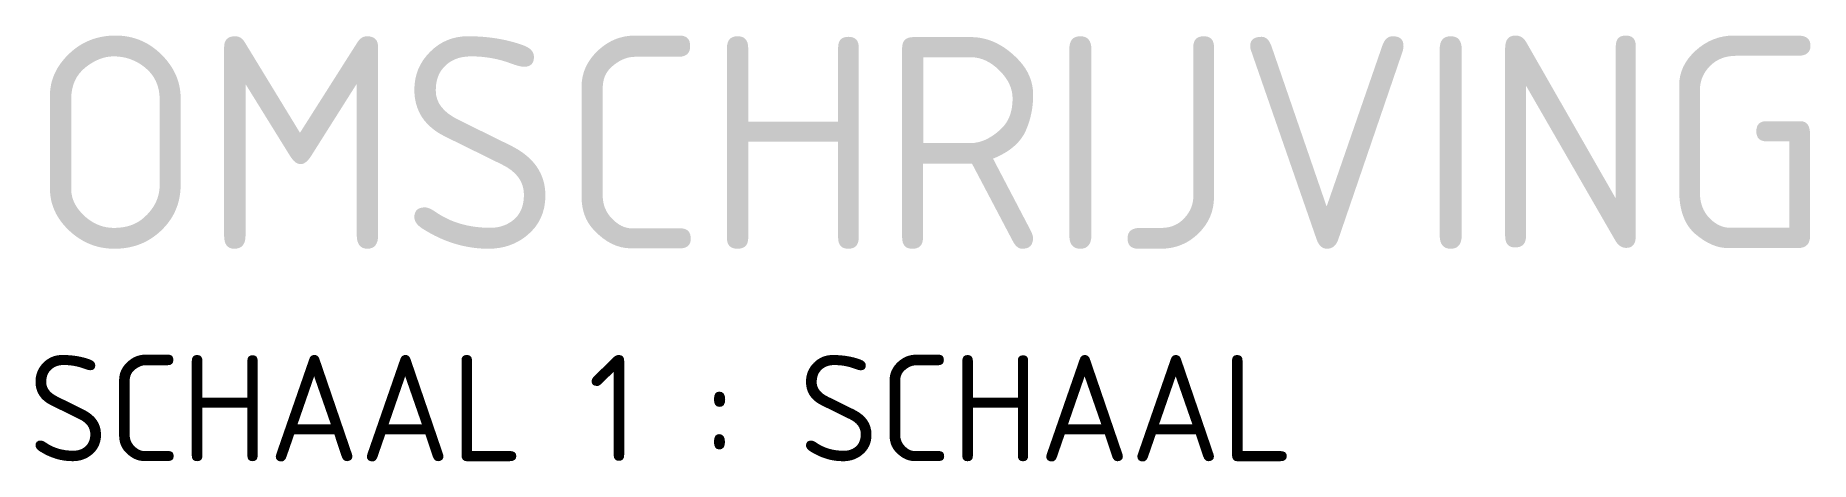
# Model space of a CAD drawing. Extents: x 0.2 to 42, y -3.8 to 6.3.
import ezdxf

# ---------------------------------------------------------------- set-up
doc = ezdxf.new("R2010")
doc.units = 0
doc.header["$LTSCALE"] = 0.2
doc.styles.add('NLCS-ISO', font='NLCS-ISO.ttf')

msp = doc.modelspace()

# ---------------------------------------------------------------- texts
at = {"linetype": 'Continuous', "style": 'NLCS-ISO'}
msp.add_text('SCHAAL 1 :', height=2.5, dxfattribs=at).set_placement((0.001, -3.749))
at = {"style": 'NLCS-ISO'}
for tag, p, s, height in [('OMSCHRIJVING', (0, 1.25), '', 5), ('SCHAAL', (18.151, -3.75), '100', 2.5)]:
    msp.add_attdef(tag, p, s, height=height, dxfattribs=at)

doc.saveas('drawing.dxf')
